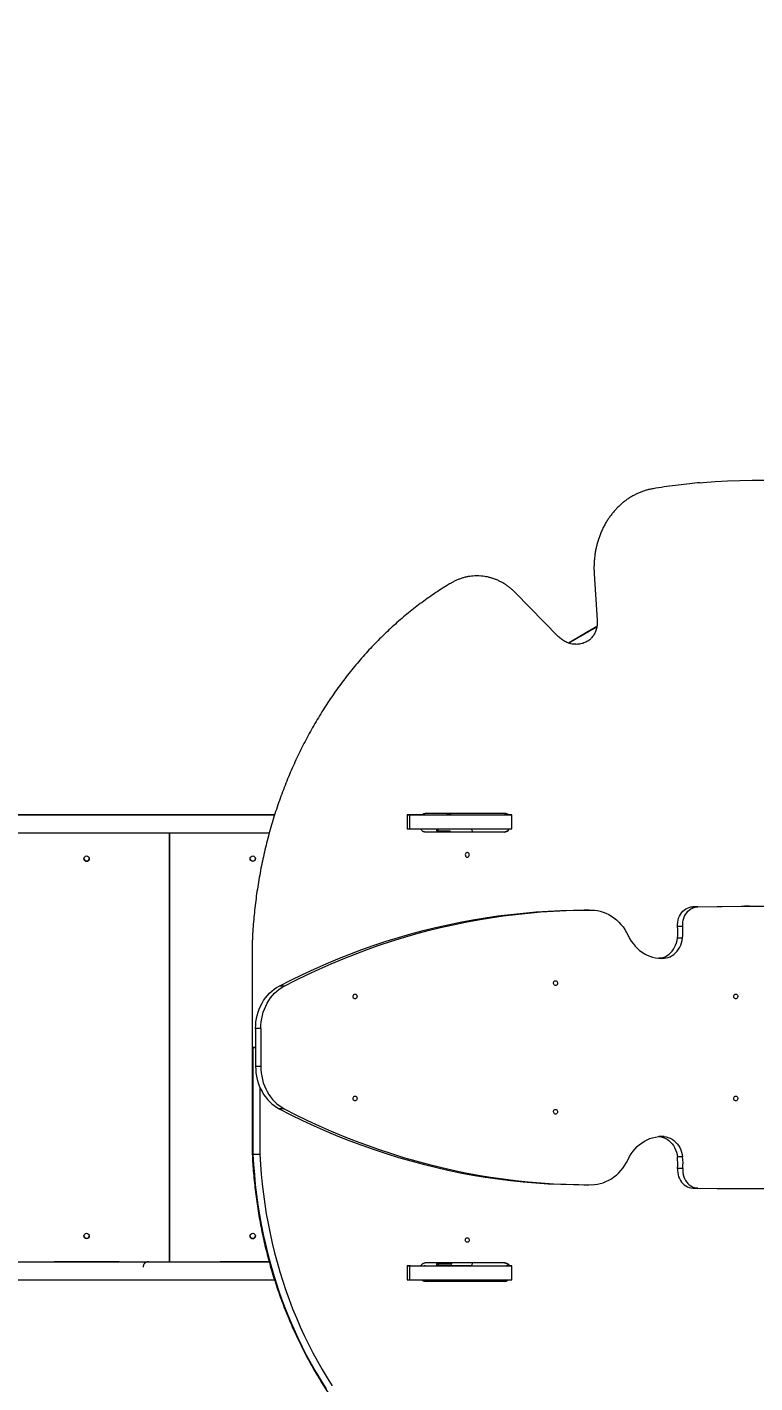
# Model space of a CAD drawing. Header units: millimetres. Extents: x 10665 to 29906, y -6125 to 7364.
# Drawn here: x 17911 to 19006, y 928 to 2969 of the extents above; entities that cross this region are included whole.
import ezdxf

# ---------------------------------------------------------------- set-up
doc = ezdxf.new("R2010")
doc.units = ezdxf.units.MM
for name, color, linetype in [('DIKOM_ОБЪЕКТ', 7, 'Continuous'), ('DIKOM_РАЗМЕР_ЗОНА', 7, 'Continuous'), ('DIKOM_РАЗМЕР_ОБЪЕКТА', 7, 'Continuous')]:
    doc.layers.add(name, color=color, linetype=linetype)
doc.styles.add('style1', font='arial.ttf', dxfattribs={"width": 0.8})
doc.dimstyles.new('1-50', dxfattribs={"dimtxt": 300, "dimasz": 200, "dimexe": 100, "dimexo": 0, "dimgap": 100, "dimtad": 1, "dimdec": 0, "dimtxsty": 'style1', "dimcen": 0, "dimclrd": 7, "dimclre": 7, "dimadec": 1, "dimazin": 2, "dimtfac": 1, "dimtdec": 0, "dimtmove": 1, "dimatfit": 3, "dimfxl": 0, "dimlwd": 25, "dimlwe": 18, "dimarcsym": 0})

# ---------------------------------------------------------------- blocks, each defined once
blk = doc.blocks.new('*D16')
at = {"layer": 'Defpoints', "color": 0, "transparency": 16777216}
for p in [(12665, 4926.5), (12665, 1146.9), (26947.7, -1821.9)]:
    blk.add_point(p, dxfattribs=at)
at = {"layer": 'DIKOM_РАЗМЕР_ОБЪЕКТА', "color": 7, "lineweight": 18, "transparency": 16777216}
for p, q in [((12665, 1146.9), (12665, 5026.5)), ((26947.7, -1821.9), (26947.7, 5026.5))]:
    blk.add_line(p, q, dxfattribs=at)
at = {"layer": 'DIKOM_РАЗМЕР_ОБЪЕКТА', "color": 7, "lineweight": 25, "transparency": 16777216}
blk.add_line((26747.7, 4926.5), (12865, 4926.5), dxfattribs=at)
at = {"layer": 'DIKOM_РАЗМЕР_ОБЪЕКТА', "color": 7, "transparency": 16777216}
for points in [[(12865, 4959.9), (12865, 4893.2), (12665, 4926.5)], [(26747.7, 4959.9), (26747.7, 4893.2), (26947.7, 4926.5)]]:
    blk.add_solid(points, dxfattribs=at)
at = {"layer": 'DIKOM_РАЗМЕР_ОБЪЕКТА', "color": 0, "transparency": 16777216, "insert": (21497, 5179.8), "char_height": 300, "attachment_point": 5, "style": 'style1'}
blk.add_mtext('14300', dxfattribs=at)
blk = doc.blocks.new('*D14')
at = {"layer": 'Defpoints', "color": 0, "transparency": 16777216}
for p in [(28947.7, 6914), (10665, 1629.9), (28947.7, -1535.4)]:
    blk.add_point(p, dxfattribs=at)
at = {"layer": 'DIKOM_РАЗМЕР_ЗОНА', "color": 7, "lineweight": 18, "transparency": 16777216}
for p, q in [((10665, 1629.9), (10665, 7014)), ((28947.7, -1535.4), (28947.7, 7014))]:
    blk.add_line(p, q, dxfattribs=at)
at = {"layer": 'DIKOM_РАЗМЕР_ЗОНА', "color": 7, "lineweight": 25, "transparency": 16777216}
blk.add_line((10865, 6914), (28747.7, 6914), dxfattribs=at)
at = {"layer": 'DIKOM_РАЗМЕР_ЗОНА', "color": 7, "transparency": 16777216}
for points in [[(10865, 6947.4), (10865, 6880.7), (10665, 6914)], [(28747.7, 6947.4), (28747.7, 6880.7), (28947.7, 6914)]]:
    blk.add_solid(points, dxfattribs=at)
at = {"layer": 'DIKOM_РАЗМЕР_ЗОНА', "color": 0, "transparency": 16777216, "insert": (21431.5, 7167.3), "char_height": 300, "attachment_point": 5, "style": 'style1'}
blk.add_mtext('18300', dxfattribs=at)

msp = doc.modelspace()

# ---------------------------------------------------------------- linework, layer by layer
at = {"layer": 'DIKOM_ОБЪЕКТ', "color": 7, "linetype": 'Continuous', "lineweight": 15}
for p, q in [((18764.2, 2146.1), (18768.8, 2076.3)), ((18710.6, 2051.3), (18645.3, 2117.8)), ((18768.2, 2066.4), (18725.5, 2041.7)), ((18725.6, 2041.7), (18768.2, 2066.2)), ((18740.7, 2050.4), (18740.7, 2050.5)), ((18740.7, 2050.4), (18740.7, 2050.5)), ((17875.4, 1783.2), (18283.3, 1783.1)), ((17914.4, 1783.3), (17914.4, 1783.2)), ((18078.4, 1783.3), (17920.4, 1783.3)), ((18078.4, 1783.3), (17922.4, 1783.3)), ((17922.4, 1783.2), (18078.4, 1783.2)), ((17951.4, 1783.2), (17951.4, 1783.2)), ((17960.2, 1783.2), (18018.2, 1783.2)), ((18040.7, 1783.2), (17982.7, 1783.2)), ((17982.7, 1783.2), (17982.7, 1783.2)), ((18040.7, 1783.2), (18040.7, 1783.2)), ((18049.4, 1783.2), (18049.4, 1783.2)), ((18049.4, 1783.2), (18049.4, 1783.2)), ((18086.4, 1783.2), (18086.4, 1783.3)), ((18086.4, 1783.3), (18086.4, 1783.2)), ((18283.4, 1783.2), (18145, 1783.3)), ((18164.4, 1783.2), (18164.4, 1783.2)), ((18170.4, 1783.2), (18170.2, 1783.2)), ((18283.4, 1783.2), (18170.4, 1783.2)), ((18283.4, 1783.2), (18172.4, 1783.2)), ((18172.4, 1783.2), (18283.4, 1783.2)), ((18201.4, 1783.2), (18201.4, 1783.1)), ((18210.2, 1783.1), (18268.2, 1783.1)), ((18283.4, 1783.2), (18232.7, 1783.2)), ((18232.7, 1783.2), (18232.7, 1783.1)), ((18482.7, 1782.9), (18482.7, 1761.9)), ((18486.5, 1782.9), (18486.5, 1761.9)), ((18506, 1782.9), (18487.7, 1782.9)), ((18505.2, 1782.9), (18508.6, 1782.9)), ((18508.6, 1782.9), (18508.6, 1782.9)), ((18629.7, 1785.2), (18509.9, 1785.2)), ((18636.4, 1782.9), (18633.4, 1782.9)), ((18640.5, 1761.9), (18640.5, 1782.9)), ((17819.2, 1756.2), (18275.3, 1756.1)), ((18125.4, 1756.1), (18125.4, 1110.2)), ((18125.4, 1110.2), (18125.4, 1756.1)), ((18509.9, 1757.2), (18509.9, 1757.2)), ((18629.2, 1757.2), (18509.9, 1757.2)), ((18526.8, 1761.9), (18526.8, 1758.9)), ((18529.4, 1758.9), (18529.4, 1761.9)), ((18529.4, 1758.9), (18547, 1758.9)), ((18756.7, 1639.6), (18749, 1639.6)), ((18920.2, 1644.7), (18912.5, 1644.7)), ((18998.1, 1645.5), (18990.4, 1645.5)), ((18897.6, 1615), (18889.8, 1615)), ((18249.8, 1594.1), (18249.8, 1433.1)), ((18897.3, 1597.6), (18889.5, 1597.6)), ((18869.4, 1567.1), (18861.7, 1567.1)), ((18297.9, 1525.2), (18290.2, 1525.2)), ((18262.5, 1461.3), (18254.7, 1461.3)), ((18254.7, 1461.3), (18254.7, 1404.5)), ((18262.5, 1461.3), (18262.5, 1404.5)), ((18249.8, 1432.7), (18249.8, 1271.8)), ((18250.8, 1432.7), (18250.8, 1271.8)), ((18254.7, 1432.7), (18253.4, 1432.7)), ((18262.5, 1404.5), (18254.7, 1404.5)), ((18261.1, 1373), (18261.1, 1272)), ((18297.9, 1340.6), (18290.2, 1340.6)), ((18869.4, 1298.8), (18861.7, 1298.8)), ((18897.3, 1268.3), (18889.5, 1268.3)), ((18897.6, 1250.9), (18889.8, 1250.9)), ((18748.7, 1226.3), (18756.4, 1226.3)), ((18920.2, 1221.3), (18912.5, 1221.3)), ((18989.1, 1220.4), (18996.9, 1220.4)), ((17819.2, 1110.2), (18275.2, 1110.1)), ((17951.4, 1110.2), (17951.4, 1110.2)), ((17960.2, 1110.2), (18018.2, 1110.2)), ((18040.7, 1110.2), (17982.7, 1110.2)), ((17982.7, 1110.2), (17982.7, 1110.2)), ((18040.7, 1110.2), (18040.7, 1110.2)), ((18049.4, 1110.2), (18049.4, 1110.2)), ((18049.4, 1110.2), (18049.4, 1110.2)), ((18093.4, 1110.2), (18125.4, 1110.2)), ((18172.4, 1110.2), (18275.2, 1110.2)), ((18201.4, 1110.2), (18201.4, 1110.1)), ((18210.2, 1110.1), (18268.2, 1110.1)), ((18275.2, 1110.2), (18232.7, 1110.2)), ((18232.7, 1110.2), (18232.7, 1110.1)), ((18482.7, 1104), (18482.7, 1083)), ((18486.5, 1104), (18486.5, 1083)), ((18503.5, 1104), (18508.6, 1104)), ((18508.6, 1104), (18508.6, 1104)), ((18629.7, 1108.8), (18509.9, 1108.7)), ((18526.8, 1107), (18526.8, 1104)), ((18529.4, 1107), (18529.4, 1104)), ((18547, 1107), (18529.4, 1107)), ((18547, 1104), (18529.4, 1104)), ((18577.8, 1104), (18547, 1104)), ((18636.4, 1104), (18633.4, 1104)), ((18640.5, 1083), (18640.5, 1104)), ((17819.2, 1083.2), (18283.2, 1083.1)), ((18629.2, 1080.8), (18509.9, 1080.7))]:
    msp.add_line(p, q, dxfattribs=at)
at = {"layer": 'DIKOM_ОБЪЕКТ', "color": 7, "linetype": 'Continuous', "lineweight": 15, "flags": 128}
for points in [[(18923.6, 2283.1), (18927.5, 2283.4), (18946.2, 2284.9), (18964.8, 2285.9), (18983.5, 2286.6), (19002.1, 2286.9), (19020.8, 2286.9), (19039.5, 2286.5), (19058.1, 2285.7), (19076.8, 2284.5), (19089.3, 2283.6)], [(18740.7, 2050.5), (18740.9, 2050.5), (18741.3, 2050.8), (18742.1, 2051.3), (18743.2, 2051.9), (18744.6, 2052.7), (18746.2, 2053.6), (18748.2, 2054.8), (18750.3, 2056), (18752.8, 2057.4), (18755.4, 2058.9), (18758.3, 2060.6), (18761.3, 2062.4), (18764.5, 2064.2), (18767.9, 2066.1), (18768.2, 2066.3)], [(18768.1, 2066.2), (18767.9, 2066.1), (18764.5, 2064.1), (18761.3, 2062.3), (18758.3, 2060.5), (18755.4, 2058.9), (18752.8, 2057.4), (18750.3, 2056), (18748.2, 2054.7), (18746.2, 2053.6), (18744.6, 2052.6), (18743.2, 2051.8), (18742.1, 2051.2), (18741.3, 2050.8), (18740.9, 2050.5), (18740.7, 2050.4)], [(18145, 1783.3), (18133.6, 1783.3), (18122.1, 1783.3), (18110.4, 1783.3), (18098.5, 1783.3), (18086.4, 1783.3), (18074.2, 1783.3), (18061.8, 1783.3), (18049.3, 1783.3), (18036.6, 1783.3), (18023.8, 1783.3), (18010.9, 1783.3), (17997.9, 1783.3), (17984.7, 1783.3), (17971.5, 1783.3), (17958.2, 1783.3), (17944.9, 1783.3), (17931.4, 1783.3), (17918, 1783.3), (17904.5, 1783.3), (17890.9, 1783.3), (17877.4, 1783.3), (17875.4, 1783.3)], [(17922.4, 1783.3), (17920.9, 1783.3), (17919.4, 1783.3), (17918, 1783.3), (17916.8, 1783.3), (17915.8, 1783.3), (17915, 1783.3), (17914.6, 1783.3), (17914.4, 1783.3)], [(17914.4, 1783.2), (17914.6, 1783.2), (17915, 1783.2), (17915.8, 1783.2), (17916.8, 1783.2), (17918, 1783.2), (17919.4, 1783.2), (17920.9, 1783.2), (17922.4, 1783.2)], [(17982.7, 1783.2), (17980.3, 1783.2), (17977.8, 1783.2), (17975.2, 1783.2), (17972.5, 1783.2), (17969.8, 1783.2), (17967.1, 1783.2), (17964.5, 1783.2), (17962.1, 1783.2), (17959.8, 1783.2), (17957.7, 1783.2), (17955.8, 1783.2), (17954.3, 1783.2), (17953.1, 1783.2), (17952.2, 1783.2), (17951.6, 1783.2), (17951.4, 1783.2)], [(17951.4, 1783.2), (17951.6, 1783.2), (17952, 1783.2), (17952.7, 1783.2), (17953.8, 1783.2), (17955, 1783.2), (17956.5, 1783.2), (17958.3, 1783.2), (17960.2, 1783.2)], [(17996.4, 1783.3), (17996.6, 1783.3), (17997.1, 1783.3), (17997.9, 1783.3), (17999, 1783.3), (18000.1, 1783.3), (18001.3, 1783.3), (18002.4, 1783.3), (18003.4, 1783.3), (18004, 1783.3), (18004.4, 1783.3), (18004.4, 1783.3), (18004, 1783.3), (18003.4, 1783.3), (18002.4, 1783.3), (18001.3, 1783.3), (18000.1, 1783.3), (17999, 1783.3), (17997.9, 1783.3), (17997.1, 1783.3), (17996.6, 1783.3), (17996.4, 1783.3)], [(18018.2, 1783.2), (18020.5, 1783.2), (18023, 1783.2), (18025.6, 1783.2), (18028.3, 1783.2), (18031, 1783.2), (18033.7, 1783.2), (18036.3, 1783.2), (18038.8, 1783.2), (18041.1, 1783.2), (18043.2, 1783.2), (18045, 1783.2), (18046.6, 1783.2), (18047.8, 1783.2), (18048.7, 1783.2), (18049.2, 1783.2), (18049.4, 1783.2)], [(18049.4, 1783.2), (18049.3, 1783.2), (18048.8, 1783.2), (18048.1, 1783.2), (18047.1, 1783.2), (18045.8, 1783.2), (18044.3, 1783.2), (18042.6, 1783.2), (18040.7, 1783.2)], [(18086.4, 1783.3), (18086.3, 1783.3), (18085.8, 1783.3), (18085.1, 1783.3), (18084.1, 1783.3), (18082.9, 1783.3), (18081.5, 1783.3), (18080, 1783.3), (18078.4, 1783.3)], [(18078.4, 1783.2), (18080, 1783.2), (18081.5, 1783.2), (18082.9, 1783.2), (18084.1, 1783.2), (18085.1, 1783.2), (18085.8, 1783.2), (18086.3, 1783.2), (18086.4, 1783.2)], [(18172.4, 1783.2), (18170.9, 1783.2), (18169.4, 1783.2), (18168, 1783.2), (18166.8, 1783.2), (18165.8, 1783.2), (18165, 1783.2), (18164.6, 1783.2), (18164.4, 1783.2)], [(18164.4, 1783.2), (18164.6, 1783.2), (18165, 1783.2), (18165.8, 1783.2), (18166.8, 1783.2), (18168, 1783.2), (18169.4, 1783.2), (18170.9, 1783.2), (18172.4, 1783.2)], [(18232.7, 1783.2), (18230.3, 1783.2), (18227.8, 1783.2), (18225.2, 1783.2), (18222.5, 1783.2), (18219.8, 1783.2), (18217.1, 1783.2), (18214.5, 1783.2), (18212.1, 1783.2), (18209.8, 1783.2), (18207.7, 1783.2), (18205.8, 1783.2), (18204.3, 1783.2), (18203.1, 1783.2), (18202.2, 1783.2), (18201.6, 1783.2), (18201.4, 1783.2)], [(18201.4, 1783.1), (18201.6, 1783.1), (18202, 1783.1), (18202.7, 1783.1), (18203.8, 1783.1), (18205, 1783.1), (18206.5, 1783.1), (18208.3, 1783.1), (18210.2, 1783.1)], [(18246.4, 1783.2), (18246.6, 1783.2), (18247.1, 1783.2), (18247.9, 1783.2), (18249, 1783.2), (18250.1, 1783.2), (18251.3, 1783.2), (18252.4, 1783.2), (18253.4, 1783.2), (18254, 1783.2), (18254.4, 1783.2), (18254.4, 1783.2), (18254, 1783.2), (18253.4, 1783.2), (18252.4, 1783.2), (18251.3, 1783.2), (18250.1, 1783.2), (18249, 1783.2), (18247.9, 1783.2), (18247.1, 1783.2), (18246.6, 1783.2), (18246.4, 1783.2)], [(18268.2, 1783.1), (18270.5, 1783.1), (18273, 1783.1), (18275.6, 1783.1), (18278.3, 1783.1), (18281, 1783.1), (18283.3, 1783.1)], [(18487.7, 1782.9), (18486.1, 1782.9), (18484.8, 1782.9), (18483.8, 1782.9), (18483.1, 1782.9), (18482.7, 1782.9), (18482.8, 1782.9), (18483.2, 1782.9), (18484, 1782.9), (18485.1, 1782.9), (18486.5, 1782.9)], [(18486.5, 1782.9), (18491.2, 1782.9), (18496.1, 1782.9), (18501.3, 1782.9), (18506.5, 1782.9), (18512, 1782.9), (18517.5, 1782.9), (18523.2, 1782.9), (18528.9, 1782.9), (18534.8, 1782.9), (18540.6, 1782.9), (18546.5, 1782.9), (18552.4, 1782.9), (18558.2, 1782.9), (18564, 1782.9), (18569.7, 1782.9), (18575.4, 1782.9), (18580.9, 1782.9), (18586.3, 1782.9), (18591.5, 1782.9), (18596.5, 1782.9), (18601.4, 1782.9), (18606, 1782.9), (18610.4, 1782.9), (18614.6, 1782.9), (18618.5, 1782.9), (18622.1, 1782.9), (18625.4, 1782.9), (18628.4, 1782.9), (18631.1, 1782.9), (18633.5, 1782.9), (18635.6, 1782.9), (18637.2, 1782.9), (18638.6, 1782.9), (18639.6, 1782.9), (18640.2, 1782.9), (18640.5, 1782.9), (18640.4, 1782.9), (18639.9, 1782.9), (18639.1, 1782.9), (18637.9, 1782.9), (18636.4, 1782.9)], [(18505.1, 1783), (18506.1, 1783), (18509, 1782.9), (18512.3, 1782.9), (18515.9, 1782.9), (18519.8, 1782.9), (18524.2, 1782.9), (18528.8, 1782.9), (18533.8, 1782.9), (18539.1, 1782.9), (18544.8, 1782.9), (18550.8, 1782.9), (18557.2, 1782.9), (18563.9, 1782.9), (18570.9, 1782.9), (18578.2, 1782.9), (18585.9, 1782.9), (18593.9, 1782.9), (18602.2, 1782.9), (18610.8, 1782.9), (18619.7, 1782.9), (18629, 1782.9), (18633.8, 1782.9)], [(18506, 1782.9), (18507.4, 1782.9), (18508.5, 1782.9), (18509.3, 1782.9), (18509.8, 1782.9), (18510, 1782.9), (18509.9, 1782.9), (18509.4, 1782.9), (18508.6, 1782.9)], [(18541.8, 1782.9), (18542, 1782.9), (18542.6, 1782.9), (18543.4, 1782.9), (18544.5, 1782.9), (18545.6, 1782.9), (18546.7, 1782.9), (18547.7, 1782.9), (18548.4, 1782.9), (18548.8, 1782.9), (18548.8, 1782.9), (18548.4, 1782.9), (18547.7, 1782.9), (18546.7, 1782.9), (18545.6, 1782.9), (18544.5, 1782.9), (18543.4, 1782.9), (18542.6, 1782.9), (18542, 1782.9), (18541.8, 1782.9)], [(18633.8, 1782.9), (18633.1, 1782.9), (18632.4, 1782.9), (18632, 1782.9), (18632.1, 1782.9), (18632.5, 1782.9), (18633.4, 1782.9)], [(18482.7, 1761.9), (18482.8, 1761.9), (18483.2, 1761.9), (18484, 1761.9), (18485.1, 1761.9), (18486.5, 1761.9)], [(18486.5, 1761.9), (18491.2, 1761.9), (18496.1, 1761.9), (18501.3, 1761.9), (18506.5, 1761.9), (18512, 1761.9), (18517.5, 1761.9), (18523.2, 1761.9), (18528.9, 1761.9), (18534.8, 1761.9), (18540.6, 1761.9), (18546.5, 1761.9), (18552.4, 1761.9), (18558.2, 1761.9), (18564, 1761.9), (18569.7, 1761.9), (18575.4, 1761.9), (18580.9, 1761.9), (18586.3, 1761.9), (18591.5, 1761.9), (18596.5, 1761.9), (18601.4, 1761.9), (18606, 1761.9), (18610.4, 1761.9), (18614.6, 1761.9), (18618.5, 1761.9), (18622.1, 1761.9), (18625.4, 1761.9), (18628.4, 1761.9), (18631.1, 1761.9), (18633.5, 1761.9), (18635.6, 1761.9), (18637.2, 1761.9), (18638.6, 1761.9), (18639.6, 1761.9), (18640.2, 1761.9), (18640.5, 1761.9), (18640.5, 1761.9)], [(18526.8, 1758.9), (18526.9, 1758.9), (18527.4, 1758.9), (18528.2, 1758.9), (18529.4, 1758.9)], [(18578, 1761.9), (18578.4, 1761.8), (18579, 1761.4), (18579.5, 1760.9), (18580, 1760.1), (18580.4, 1759.2), (18580.7, 1758.2), (18580.8, 1757.2)], [(18573.3, 1719.4), (18574.3, 1719.6), (18575.1, 1720.1), (18575.8, 1721), (18576.2, 1722), (18576.3, 1723.2), (18576, 1724.3), (18575.5, 1725.3), (18574.7, 1726), (18573.8, 1726.3), (18572.8, 1726.3), (18571.9, 1726), (18571.1, 1725.3), (18570.5, 1724.3), (18570.3, 1723.2), (18570.4, 1722), (18570.8, 1721), (18571.4, 1720.1), (18572.3, 1719.6), (18573.3, 1719.4)], [(18290.2, 1525.2), (18307.6, 1534.2), (18325.2, 1542.7), (18342.9, 1550.9), (18360.7, 1558.8), (18378.6, 1566.3), (18396.6, 1573.5), (18414.8, 1580.2), (18433, 1586.7), (18451.3, 1592.8), (18469.7, 1598.5), (18488.2, 1603.8), (18506.7, 1608.8), (18525.4, 1613.4), (18544.1, 1617.6), (18562.8, 1621.5), (18581.6, 1625), (18600.4, 1628.1), (18619.3, 1630.9), (18638.3, 1633.3), (18657.2, 1635.3), (18676.2, 1636.9), (18695.2, 1638.1), (18714.2, 1639), (18733.3, 1639.5), (18749, 1639.6)], [(18297.9, 1525.2), (18315.4, 1534.2), (18333, 1542.7), (18350.6, 1550.9), (18368.5, 1558.8), (18386.4, 1566.3), (18404.4, 1573.5), (18422.5, 1580.2), (18440.8, 1586.7), (18459.1, 1592.8), (18477.5, 1598.5), (18495.9, 1603.8), (18514.5, 1608.8), (18533.1, 1613.4), (18551.8, 1617.6), (18570.6, 1621.5), (18589.4, 1625), (18608.2, 1628.1), (18627.1, 1630.9), (18646, 1633.3), (18665, 1635.3), (18684, 1636.9), (18703, 1638.1), (18722, 1639), (18741, 1639.5), (18760.1, 1639.6)], [(18760.1, 1639.6), (18764.6, 1639.4), (18769, 1638.9), (18773.4, 1637.9), (18777.8, 1636.6), (18782, 1635), (18786.1, 1633), (18790.2, 1630.6), (18794, 1628), (18797.7, 1625), (18801.2, 1621.7), (18804.5, 1618.2), (18807.6, 1614.3), (18810.4, 1610.3), (18813, 1606), (18815.3, 1601.5)], [(18889.8, 1615), (18889.7, 1618.2), (18889.9, 1621.4), (18890.5, 1624.5), (18891.3, 1627.5), (18892.5, 1630.4), (18893.9, 1633.1), (18895.6, 1635.6), (18897.5, 1637.9), (18899.7, 1639.8), (18902, 1641.5), (18904.5, 1642.8), (18907.1, 1643.8), (18909.7, 1644.4), (18912.5, 1644.7)], [(18897.6, 1615), (18897.5, 1618.2), (18897.7, 1621.4), (18898.2, 1624.5), (18899.1, 1627.5), (18900.2, 1630.4), (18901.7, 1633.1), (18903.4, 1635.6), (18905.3, 1637.9), (18907.4, 1639.8), (18909.8, 1641.5), (18912.2, 1642.8), (18914.8, 1643.8), (18917.5, 1644.4), (18920.2, 1644.7)], [(18912.5, 1644.7), (18949.3, 1645.3), (18986.1, 1645.5), (18990.4, 1645.5)], [(18920.2, 1644.7), (18957, 1645.3), (18993.9, 1645.5), (19030.7, 1645.4), (19067.5, 1644.8), (19104.3, 1643.9), (19141.1, 1642.7), (19177.9, 1641), (19214.7, 1639), (19251.5, 1636.6), (19288.2, 1633.8)], [(18815.3, 1601.5), (18817.5, 1597.2), (18820.1, 1593.1), (18822.8, 1589.2), (18825.8, 1585.5), (18829.1, 1582.2), (18832.6, 1579.1), (18836.2, 1576.4), (18840, 1574), (18844, 1571.9), (18848, 1570.2), (18852.2, 1568.8), (18856.5, 1567.8), (18860.8, 1567.2), (18865.1, 1567), (18869.4, 1567.1)], [(18861.7, 1567.1), (18864.8, 1567.6), (18867.9, 1568.4), (18870.9, 1569.6), (18873.8, 1571.2), (18876.5, 1573.1), (18879, 1575.3), (18881.4, 1577.9), (18883.4, 1580.7), (18885.3, 1583.7), (18886.8, 1587), (18888, 1590.4), (18888.9, 1594), (18889.5, 1597.6)], [(18869.4, 1567.1), (18872.6, 1567.6), (18875.7, 1568.4), (18878.7, 1569.6), (18881.6, 1571.2), (18884.3, 1573.1), (18886.8, 1575.3), (18889.1, 1577.9), (18891.2, 1580.7), (18893, 1583.7), (18894.5, 1587), (18895.8, 1590.4), (18896.7, 1594), (18897.3, 1597.6)], [(18706.1, 1533.2), (18707, 1533), (18707.9, 1532.5), (18708.6, 1531.6), (18709, 1530.6), (18709, 1529.4), (18708.8, 1528.3), (18708.3, 1527.4), (18707.5, 1526.6), (18706.6, 1526.3), (18705.6, 1526.3), (18704.6, 1526.6), (18703.9, 1527.4), (18703.3, 1528.3), (18703.1, 1529.4), (18703.2, 1530.6), (18703.6, 1531.6), (18704.2, 1532.5), (18705.1, 1533), (18706.1, 1533.2)], [(18254.7, 1461.3), (18254.9, 1466.4), (18255.3, 1471.4), (18256.1, 1476.3), (18257.2, 1481.2), (18258.6, 1486), (18260.2, 1490.6), (18262.2, 1495.1), (18264.4, 1499.4), (18266.8, 1503.5), (18269.6, 1507.4), (18272.5, 1511.1), (18275.7, 1514.5), (18279, 1517.7), (18282.6, 1520.5), (18286.3, 1523), (18290.2, 1525.2)], [(18262.5, 1461.3), (18262.6, 1466.4), (18263.1, 1471.4), (18263.9, 1476.3), (18265, 1481.2), (18266.3, 1486), (18268, 1490.6), (18269.9, 1495.1), (18272.1, 1499.4), (18274.6, 1503.5), (18277.3, 1507.4), (18280.3, 1511.1), (18283.4, 1514.5), (18286.8, 1517.7), (18290.4, 1520.5), (18294.1, 1523), (18297.9, 1525.2)], [(18404.4, 1513.2), (18405.4, 1513), (18406.3, 1512.5), (18406.9, 1511.6), (18407.3, 1510.6), (18407.4, 1509.4), (18407.2, 1508.3), (18406.6, 1507.3), (18405.8, 1506.6), (18404.9, 1506.3), (18403.9, 1506.3), (18403, 1506.6), (18402.2, 1507.3), (18401.7, 1508.3), (18401.4, 1509.4), (18401.5, 1510.6), (18401.9, 1511.6), (18402.6, 1512.5), (18403.4, 1513), (18404.4, 1513.2)], [(18977.3, 1513.2), (18978.3, 1513), (18979.1, 1512.5), (18979.8, 1511.6), (18980.2, 1510.6), (18980.3, 1509.4), (18980, 1508.3), (18979.5, 1507.4), (18978.7, 1506.7), (18977.8, 1506.3), (18976.8, 1506.3), (18975.9, 1506.7), (18975.1, 1507.4), (18974.6, 1508.3), (18974.3, 1509.4), (18974.4, 1510.6), (18974.8, 1511.6), (18975.5, 1512.5), (18976.3, 1513), (18977.3, 1513.2)], [(18253.4, 1432.7), (18252.2, 1432.7), (18251.2, 1432.7), (18250.5, 1432.7), (18250, 1432.7), (18249.8, 1432.7), (18249.8, 1432.7), (18250.2, 1432.7), (18250.8, 1432.7)], [(18250.8, 1432.7), (18251.7, 1432.7), (18252.8, 1432.7), (18254.1, 1432.7), (18254.7, 1432.7)], [(18254.7, 1404.5), (18254.9, 1399.5), (18255.3, 1394.5), (18256.1, 1389.6), (18257.2, 1384.7), (18258.6, 1379.9), (18260.2, 1375.3), (18262.2, 1370.8), (18264.4, 1366.5), (18266.8, 1362.3), (18269.6, 1358.4), (18272.5, 1354.8), (18275.7, 1351.4), (18279, 1348.2), (18282.6, 1345.4), (18286.3, 1342.9), (18290.2, 1340.6)], [(18262.5, 1404.5), (18262.6, 1399.5), (18263.1, 1394.5), (18263.9, 1389.6), (18265, 1384.7), (18266.3, 1379.9), (18268, 1375.3), (18269.9, 1370.8), (18272.1, 1366.5), (18274.6, 1362.3), (18277.3, 1358.4), (18280.3, 1354.8), (18283.4, 1351.4), (18286.8, 1348.2), (18290.4, 1345.4), (18294.1, 1342.9), (18297.9, 1340.6)], [(18404.4, 1359.7), (18405.4, 1359.5), (18406.3, 1358.9), (18406.9, 1358.1), (18407.3, 1357), (18407.4, 1355.9), (18407.2, 1354.8), (18406.6, 1353.8), (18405.8, 1353.1), (18404.9, 1352.7), (18403.9, 1352.7), (18403, 1353.1), (18402.2, 1353.8), (18401.7, 1354.8), (18401.4, 1355.9), (18401.5, 1357), (18401.9, 1358.1), (18402.6, 1358.9), (18403.4, 1359.5), (18404.4, 1359.7)], [(18977.3, 1359.7), (18978.3, 1359.5), (18979.1, 1359), (18979.8, 1358.1), (18980.2, 1357.1), (18980.3, 1355.9), (18980, 1354.8), (18979.5, 1353.8), (18978.7, 1353.1), (18977.8, 1352.8), (18976.8, 1352.8), (18975.9, 1353.1), (18975.1, 1353.8), (18974.6, 1354.8), (18974.3, 1355.9), (18974.4, 1357.1), (18974.8, 1358.1), (18975.5, 1359), (18976.3, 1359.5), (18977.3, 1359.7)], [(18290.2, 1340.6), (18307.6, 1331.7), (18325.2, 1323.2), (18342.9, 1315), (18360.7, 1307.1), (18378.6, 1299.6), (18396.6, 1292.4), (18414.8, 1285.6), (18433, 1279.2), (18451.3, 1273.1), (18469.7, 1267.4), (18488.2, 1262.1), (18506.7, 1257.1), (18525.4, 1252.5), (18544.1, 1248.3), (18562.8, 1244.4), (18581.6, 1240.9), (18600.4, 1237.8), (18619.3, 1235), (18638.3, 1232.7), (18657.2, 1230.7), (18676.2, 1229), (18695.2, 1227.8), (18714.2, 1226.9), (18733.3, 1226.4), (18748.7, 1226.3)], [(18297.9, 1340.6), (18315.4, 1331.7), (18333, 1323.2), (18350.6, 1315), (18368.5, 1307.1), (18386.4, 1299.6), (18404.4, 1292.4), (18422.5, 1285.6), (18440.8, 1279.2), (18459.1, 1273.1), (18477.5, 1267.4), (18495.9, 1262.1), (18514.5, 1257.1), (18533.1, 1252.5), (18551.8, 1248.3), (18570.6, 1244.4), (18589.4, 1240.9), (18608.2, 1237.8), (18627.1, 1235), (18646, 1232.7), (18665, 1230.7), (18684, 1229), (18703, 1227.8), (18722, 1226.9), (18741, 1226.4), (18760.1, 1226.3)], [(18706.1, 1339.7), (18707, 1339.5), (18707.9, 1339), (18708.6, 1338.1), (18709, 1337.1), (18709, 1335.9), (18708.8, 1334.8), (18708.3, 1333.8), (18707.5, 1333.1), (18706.6, 1332.7), (18705.6, 1332.7), (18704.6, 1333.1), (18703.9, 1333.8), (18703.3, 1334.8), (18703.1, 1335.9), (18703.2, 1337.1), (18703.6, 1338.1), (18704.2, 1339), (18705.1, 1339.5), (18706.1, 1339.7)], [(18815.3, 1264.4), (18817.5, 1268.7), (18820.1, 1272.9), (18822.8, 1276.8), (18825.8, 1280.4), (18829.1, 1283.7), (18832.6, 1286.8), (18836.2, 1289.6), (18840, 1292), (18844, 1294), (18848, 1295.8), (18852.2, 1297.1), (18856.5, 1298.1), (18860.8, 1298.7), (18865.1, 1299), (18869.4, 1298.8)], [(18861.7, 1298.8), (18864.8, 1298.4), (18867.9, 1297.5), (18870.9, 1296.3), (18873.8, 1294.7), (18876.5, 1292.8), (18879, 1290.6), (18881.4, 1288), (18883.4, 1285.2), (18885.3, 1282.2), (18886.8, 1278.9), (18888, 1275.5), (18888.9, 1272), (18889.5, 1268.3)], [(18869.4, 1298.8), (18872.6, 1298.4), (18875.7, 1297.5), (18878.7, 1296.3), (18881.6, 1294.7), (18884.3, 1292.8), (18886.8, 1290.6), (18889.1, 1288), (18891.2, 1285.2), (18893, 1282.2), (18894.5, 1278.9), (18895.8, 1275.5), (18896.7, 1272), (18897.3, 1268.3)], [(18250.8, 1271.8), (18251.7, 1256.6), (18252.9, 1241.4), (18254.3, 1226.2), (18256.1, 1211.1), (18258.2, 1196.1), (18260.6, 1181.1), (18263.3, 1166.2), (18266.2, 1151.4), (18269.5, 1136.6), (18273.1, 1122), (18277, 1107.4), (18281.2, 1093), (18285.6, 1078.7), (18290.4, 1064.5), (18295.4, 1050.4), (18300.8, 1036.5), (18306.4, 1022.8), (18312.3, 1009.2), (18318.4, 995.7), (18324.9, 982.5), (18331.5, 969.4), (18338.5, 956.5), (18345.7, 943.8), (18353.2, 931.3), (18360.9, 919.1)], [(18261.1, 1272), (18262, 1256.9), (18263.1, 1242), (18264.6, 1227), (18266.4, 1212.1), (18268.4, 1197.2), (18270.8, 1182.4), (18273.4, 1167.7), (18276.4, 1153), (18279.6, 1138.5), (18283.2, 1124), (18287, 1109.6), (18291.2, 1095.3), (18295.6, 1081.2), (18300.3, 1067.2), (18305.3, 1053.3), (18310.5, 1039.6), (18316.1, 1026), (18321.9, 1012.5), (18328, 999.3), (18334.3, 986.2), (18340.9, 973.2), (18347.8, 960.5), (18355, 948), (18362.3, 935.6), (18370, 923.5)], [(18760.1, 1226.3), (18764.6, 1226.5), (18769, 1227.1), (18773.4, 1228), (18777.8, 1229.3), (18782, 1231), (18786.1, 1233), (18790.2, 1235.3), (18794, 1238), (18797.7, 1240.9), (18801.2, 1244.2), (18804.5, 1247.8), (18807.6, 1251.6), (18810.4, 1255.6), (18813, 1259.9), (18815.3, 1264.4)], [(18889.8, 1250.9), (18889.7, 1247.7), (18889.9, 1244.6), (18890.5, 1241.4), (18891.3, 1238.4), (18892.5, 1235.5), (18893.9, 1232.8), (18895.6, 1230.3), (18897.5, 1228.1), (18899.7, 1226.1), (18902, 1224.4), (18904.5, 1223.1), (18907.1, 1222.1), (18909.7, 1221.5), (18912.5, 1221.3)], [(18897.6, 1250.9), (18897.5, 1247.7), (18897.7, 1244.6), (18898.2, 1241.4), (18899.1, 1238.4), (18900.2, 1235.5), (18901.7, 1232.8), (18903.4, 1230.3), (18905.3, 1228.1), (18907.4, 1226.1), (18909.8, 1224.4), (18912.2, 1223.1), (18914.8, 1222.1), (18917.5, 1221.5), (18920.2, 1221.3)], [(18920.2, 1221.3), (18957, 1220.7), (18993.9, 1220.4), (19030.7, 1220.6), (19067.5, 1221.1), (19104.3, 1222), (19141.1, 1223.3), (19177.9, 1225), (19214.7, 1227), (19251.5, 1229.4), (19288.2, 1232.2)], [(18912.5, 1221.3), (18949.3, 1220.7), (18986.1, 1220.4), (18989.1, 1220.4)], [(18573.3, 1146.5), (18574.3, 1146.3), (18575.1, 1145.8), (18575.8, 1144.9), (18576.2, 1143.9), (18576.3, 1142.7), (18576, 1141.6), (18575.5, 1140.7), (18574.7, 1140), (18573.8, 1139.6), (18572.8, 1139.6), (18571.9, 1140), (18571.1, 1140.7), (18570.5, 1141.6), (18570.3, 1142.7), (18570.4, 1143.9), (18570.8, 1144.9), (18571.4, 1145.8), (18572.3, 1146.3), (18573.3, 1146.5)], [(17982.7, 1110.2), (17980.3, 1110.2), (17977.8, 1110.2), (17975.2, 1110.2), (17972.5, 1110.2), (17969.8, 1110.2), (17967.1, 1110.2), (17964.5, 1110.2), (17962.1, 1110.2), (17959.8, 1110.2), (17957.7, 1110.2), (17955.8, 1110.2), (17954.3, 1110.2), (17953.1, 1110.2), (17952.2, 1110.2), (17951.6, 1110.2), (17951.4, 1110.2)], [(17951.4, 1110.2), (17951.6, 1110.2), (17952, 1110.2), (17952.7, 1110.2), (17953.8, 1110.2), (17955, 1110.2), (17956.5, 1110.2), (17958.3, 1110.2), (17960.2, 1110.2)], [(18018.2, 1110.2), (18020.5, 1110.2), (18023, 1110.2), (18025.6, 1110.2), (18028.3, 1110.2), (18031, 1110.2), (18033.7, 1110.2), (18036.3, 1110.2), (18038.8, 1110.2), (18041.1, 1110.2), (18043.2, 1110.2), (18045, 1110.2), (18046.6, 1110.2), (18047.8, 1110.2), (18048.7, 1110.2), (18049.2, 1110.2), (18049.4, 1110.2)], [(18049.4, 1110.2), (18049.3, 1110.2), (18048.8, 1110.2), (18048.1, 1110.2), (18047.1, 1110.2), (18045.8, 1110.2), (18044.3, 1110.2), (18042.6, 1110.2), (18040.7, 1110.2)], [(18232.7, 1110.2), (18230.3, 1110.2), (18227.8, 1110.2), (18225.2, 1110.2), (18222.5, 1110.2), (18219.8, 1110.2), (18217.1, 1110.2), (18214.5, 1110.2), (18212.1, 1110.2), (18209.8, 1110.2), (18207.7, 1110.2), (18205.8, 1110.2), (18204.3, 1110.2), (18203.1, 1110.2), (18202.2, 1110.2), (18201.6, 1110.2), (18201.4, 1110.2)], [(18201.4, 1110.1), (18201.6, 1110.1), (18202, 1110.1), (18202.7, 1110.1), (18203.8, 1110.1), (18205, 1110.1), (18206.5, 1110.1), (18208.3, 1110.1), (18210.2, 1110.1)], [(18268.2, 1110.1), (18270.5, 1110.1), (18273, 1110.1), (18275.2, 1110.1)], [(18487.7, 1104), (18486.1, 1104), (18484.8, 1104), (18483.8, 1104), (18483.1, 1104), (18482.7, 1104), (18482.8, 1104), (18483.2, 1104), (18484, 1104), (18485.1, 1104), (18486.5, 1104)], [(18486.5, 1104), (18491.2, 1104), (18496.1, 1104), (18501.3, 1104), (18506.5, 1104), (18512, 1104), (18517.5, 1104), (18523.2, 1104), (18528.9, 1104), (18534.8, 1104), (18540.6, 1104), (18546.5, 1104), (18552.4, 1104), (18558.2, 1104), (18564, 1104), (18569.7, 1104), (18575.4, 1104), (18580.9, 1104), (18586.3, 1104), (18591.5, 1104), (18596.5, 1104), (18601.4, 1104), (18606, 1104), (18610.4, 1104), (18614.6, 1104), (18618.5, 1104), (18622.1, 1104), (18625.4, 1104), (18628.4, 1104), (18631.1, 1104), (18633.5, 1104), (18635.6, 1104), (18637.2, 1104), (18638.6, 1104), (18639.6, 1104), (18640.2, 1104), (18640.5, 1104), (18640.4, 1104), (18639.9, 1104), (18639.1, 1104), (18637.9, 1104), (18636.4, 1104)], [(18503.5, 1104.1), (18506.1, 1104.1), (18509, 1104.1), (18512.3, 1104.1), (18515.9, 1104.1), (18519.8, 1104.1), (18524.2, 1104.1), (18526.8, 1104.1)], [(18506, 1104), (18507.4, 1104), (18508.5, 1104), (18509.3, 1104), (18509.8, 1104), (18510, 1104), (18509.9, 1104), (18509.4, 1104), (18508.6, 1104)], [(18529.4, 1107), (18528.2, 1107), (18527.4, 1107), (18526.9, 1107), (18526.8, 1107), (18527.1, 1107), (18527.7, 1107), (18528.6, 1107), (18529.9, 1107), (18531.5, 1107), (18533.4, 1107), (18535.5, 1107), (18537.8, 1107), (18540.2, 1107), (18542.7, 1107), (18545.3, 1107), (18547.1, 1107)], [(18529.4, 1104), (18528.2, 1104), (18527.4, 1104), (18526.9, 1104), (18526.8, 1104)], [(18547.1, 1107), (18546.7, 1107), (18545.4, 1107), (18544.2, 1107), (18543.1, 1107), (18542.1, 1107), (18541.4, 1107), (18541, 1107), (18541, 1107), (18541.3, 1107), (18541.9, 1107), (18542.8, 1107), (18544, 1107), (18545.2, 1107), (18546.5, 1107), (18547.1, 1107)], [(18547, 1104), (18547.6, 1104.2), (18548.2, 1104.5), (18548.7, 1105), (18549.2, 1105.8), (18549.6, 1106.7), (18549.9, 1107.7), (18550, 1108.7)], [(18577.7, 1104.1), (18578.2, 1104.1), (18585.9, 1104.1), (18593.9, 1104), (18602.2, 1104), (18610.8, 1104), (18619.7, 1104), (18629, 1104), (18635.5, 1104)], [(18580.8, 1108.7), (18580.7, 1107.7), (18580.4, 1106.7), (18580, 1105.8), (18579.5, 1105), (18579, 1104.5), (18578.4, 1104.2), (18577.8, 1104)], [(18635.4, 1104), (18634.1, 1104), (18633.1, 1104), (18632.4, 1104), (18632, 1104), (18632.1, 1104), (18632.5, 1104), (18633.4, 1104)], [(18482.7, 1083), (18482.8, 1083), (18483.2, 1083), (18484, 1083), (18485.1, 1083), (18486.5, 1083)], [(18486.5, 1083), (18491.2, 1083), (18496.1, 1083), (18501.3, 1083), (18506.5, 1083), (18512, 1083), (18517.5, 1083), (18523.2, 1083), (18528.9, 1083), (18534.8, 1083), (18540.6, 1083), (18546.5, 1083), (18552.4, 1083), (18558.2, 1083), (18564, 1083), (18569.7, 1083), (18575.4, 1083), (18580.9, 1083), (18586.3, 1083), (18591.5, 1083), (18596.5, 1083), (18601.4, 1083), (18606, 1083), (18610.4, 1083), (18614.6, 1083), (18618.5, 1083), (18622.1, 1083), (18625.4, 1083), (18628.4, 1083), (18631.1, 1083), (18633.5, 1083), (18635.6, 1083), (18637.2, 1083), (18638.6, 1083), (18639.6, 1083), (18640.2, 1083), (18640.5, 1083), (18640.5, 1083)]]:
    msp.add_lwpolyline(points, dxfattribs=at)
at = {"layer": 'DIKOM_ОБЪЕКТ', "color": 7, "linetype": 'Continuous', "lineweight": 15}
for centre in [(18000.4, 1717.2), (18250.4, 1717.2), (18000.4, 1149.2), (18250.4, 1149.2)]:
    msp.add_circle(centre, 4, dxfattribs=at)
for centre, radius, start, end in [((18588, 2069.6), 73.2, 85.3666, 94.8367), ((18629.1, 1777.3), 7.89, 45.221, 89.2007), ((18629.6, 1777.3), 7.9, 45.2304, 89.187), ((18546.5, 1757), 1.93, 4.3113, 74.3031), ((18628.9, 1765.6), 8.48, 272.2766, 333.6112), ((18000.4, 1717.3), 4, 181.1946, 269.9856), ((18000.4, 1717.3), 4, 270.013, 1.1701), ((18250.4, 1717.2), 4, 181.1808, 1.1826), ((18800.6, 1607.8), 89.5, 353.4762, 4.6249), ((18808.3, 1607.8), 89.5, 353.4816, 4.6226), ((18800.5, 1258.1), 89.5, 355.38, 6.5189), ((18808.4, 1258.1), 89.5, 355.3751, 6.5237), ((18000.4, 1149.3), 4, 181.1926, 269.9911), ((18000.4, 1149.3), 4, 270.0075, 1.1723), ((18250.4, 1149.2), 4, 181.183, 1.1803), ((18093.4, 1102.2), 8, 90.0008, 180.0009), ((18546.5, 1108.9), 1.93, 285.6892, 355.606), ((18628.9, 1100.3), 8.48, 26.3267, 87.7182), ((18629.4, 1100.3), 8.47, 26.2856, 87.7566), ((18629.1, 1088.6), 7.89, 270.8108, 314.7195)]:
    msp.add_arc(centre, radius, start, end, dxfattribs=at)
for points, knots in [([(18853, 2274.1), (18852, 2273.9), (18849.3, 2273.5), (18844.8, 2272.4), (18839.7, 2270.9), (18834.6, 2269.1), (18829.6, 2267), (18824.7, 2264.6), (18819.9, 2261.9), (18815.2, 2258.9), (18810.7, 2255.7), (18806.3, 2252.2), (18802.1, 2248.4), (18798, 2244.4), (18794.2, 2240.1), (18790.5, 2235.6), (18787, 2230.9), (18783.8, 2226), (18780.7, 2221), (18777.9, 2215.7), (18775.4, 2210.3), (18773.1, 2204.7), (18771, 2199), (18769.2, 2193.2), (18767.6, 2187.3), (18766.3, 2181.3), (18765.3, 2175.3), (18764.6, 2169.2), (18764.1, 2163), (18763.9, 2156.9), (18763.9, 2151.2), (18764.1, 2147.7), (18764.2, 2146.1)], [0, 0, 0, 0, 0.018599, 0.05247, 0.086354, 0.120255, 0.15418, 0.188128, 0.222107, 0.256112, 0.290148, 0.324212, 0.358304, 0.392424, 0.426568, 0.460736, 0.494925, 0.529132, 0.563356, 0.597594, 0.631846, 0.666107, 0.700378, 0.734657, 0.76894, 0.80323, 0.837524, 0.871822, 0.906123, 0.940426, 0.974731, 1, 1, 1, 1]), ([(18923.4, 2283.1), (18918.3, 2282.6), (18907.3, 2281.6), (18890.7, 2279.6), (18873.8, 2277.4), (18861.2, 2275.5), (18854.4, 2274.3), (18853, 2274.1)], [0, 0, 0, 0, 0.218367, 0.463269, 0.708174, 0.940201, 1, 1, 1, 1]), ([(18547.9, 2131.5), (18546, 2130.3), (18540.5, 2127), (18531.4, 2121.2), (18520.8, 2114.2), (18510.3, 2106.8), (18500, 2099.2), (18489.8, 2091.3), (18479.8, 2083.1), (18469.9, 2074.7), (18460.2, 2066), (18450.7, 2057.1), (18441.3, 2047.9), (18432.1, 2038.5), (18423.1, 2028.9), (18414.3, 2019), (18405.7, 2008.9), (18397.2, 1998.6), (18389, 1988.1), (18380.9, 1977.3), (18373.1, 1966.4), (18365.5, 1955.2), (18358.1, 1943.9), (18350.9, 1932.3), (18343.9, 1920.6), (18337.2, 1908.7), (18330.6, 1896.7), (18324.4, 1884.4), (18318.3, 1872), (18312.5, 1859.5), (18306.9, 1846.8), (18301.6, 1834), (18296.5, 1821), (18291.6, 1807.9), (18287, 1794.7), (18282.7, 1781.4), (18278.6, 1767.9), (18274.8, 1754.4), (18271.2, 1740.7), (18267.9, 1727), (18264.9, 1713.2), (18262.1, 1699.3), (18259.6, 1685.4), (18257.3, 1671.3), (18255.3, 1657.3), (18253.6, 1643.1), (18252.1, 1629), (18251, 1614.8), (18250.2, 1603.2), (18249.9, 1596.2), (18249.8, 1594.1)], [0, 0, 0, 0, 0.011262, 0.032524, 0.053786, 0.07505, 0.096316, 0.117583, 0.138852, 0.160122, 0.181393, 0.202666, 0.223941, 0.245216, 0.266493, 0.28777, 0.30905, 0.33033, 0.351611, 0.372893, 0.394176, 0.41546, 0.436745, 0.45803, 0.479317, 0.500603, 0.521891, 0.543179, 0.564468, 0.585757, 0.607046, 0.628336, 0.649626, 0.670917, 0.692208, 0.713499, 0.73479, 0.756082, 0.777374, 0.798666, 0.819958, 0.841251, 0.862543, 0.883836, 0.905129, 0.926422, 0.947715, 0.969008, 0.990302, 1, 1, 1, 1]), ([(18581.6, 2142.5), (18580.9, 2142.5), (18578.6, 2142.3), (18574.7, 2141.7), (18569.9, 2140.7), (18565.2, 2139.4), (18560.5, 2137.7), (18556, 2135.8), (18551.7, 2133.7), (18549.1, 2132.2), (18547.9, 2131.5)], [0, 0, 0, 0, 0.058058, 0.196009, 0.334002, 0.472065, 0.610215, 0.748475, 0.886862, 1, 1, 1, 1]), ([(18645.3, 2117.8), (18644.6, 2118.5), (18642.7, 2120.4), (18639.4, 2123.3), (18635.4, 2126.6), (18631.3, 2129.5), (18627, 2132.2), (18622.5, 2134.6), (18618, 2136.7), (18613.3, 2138.5), (18608.6, 2140), (18603.9, 2141.2), (18599, 2142), (18595.8, 2142.5), (18594.1, 2142.6), (18594, 2142.6)], [0, 0, 0, 0, 0.047331, 0.134142, 0.220908, 0.307583, 0.39416, 0.480637, 0.567012, 0.653289, 0.739462, 0.825553, 0.911562, 0.99751, 1, 1, 1, 1]), ([(18768.8, 2076.3), (18768.9, 2075.8), (18768.9, 2074.2), (18768.9, 2071.5), (18768.6, 2068.3), (18768, 2065.2), (18767.2, 2062.1), (18766.2, 2059.2), (18765, 2056.4), (18763.5, 2053.7), (18761.8, 2051.3), (18759.9, 2049), (18758.3, 2047.3), (18757.2, 2046.4), (18756.8, 2046.1)], [0, 0, 0, 0, 0.044869, 0.13546, 0.226045, 0.316614, 0.407158, 0.497718, 0.588306, 0.678972, 0.769771, 0.860766, 0.952077, 1, 1, 1, 1]), ([(18736.4, 2039.8), (18735.6, 2039.8), (18733.8, 2039.8), (18730.9, 2040.2), (18727.7, 2040.9), (18724.5, 2042), (18721.5, 2043.3), (18718.5, 2044.9), (18715.7, 2046.9), (18713, 2049), (18711.4, 2050.5), (18710.6, 2051.3)], [0, 0, 0, 0, 0.081919, 0.199167, 0.316276, 0.433069, 0.54943, 0.665309, 0.780666, 0.895518, 1, 1, 1, 1]), ([(18756.9, 2046.2), (18756.6, 2046), (18755.3, 2045.1), (18753.1, 2043.8), (18750.1, 2042.4), (18747, 2041.2), (18743.8, 2040.4), (18740.6, 2039.9), (18738.1, 2039.7), (18736.7, 2039.7), (18736.4, 2039.8)], [0, 0, 0, 0, 0.050034, 0.199223, 0.348844, 0.49917, 0.650195, 0.801877, 0.954094, 1, 1, 1, 1]), ([(18505.3, 1783), (18505.3, 1783), (18505.7, 1783.4), (18506.4, 1784), (18507.5, 1784.7), (18508.7, 1785.1), (18509.5, 1785.1), (18509.9, 1785.2)], [0, 0, 0, 0, 0.03479, 0.257558, 0.487355, 0.728457, 1, 1, 1, 1]), ([(18629.2, 1785.2), (18629.3, 1785.2), (18629.9, 1785.2), (18630.9, 1785), (18632.1, 1784.4), (18633.1, 1783.8), (18633.6, 1783.2), (18633.9, 1782.9)], [0, 0, 0, 0, 0.096556, 0.373332, 0.605766, 0.825791, 1, 1, 1, 1]), ([(18509.9, 1757.2), (18509.8, 1757.2), (18509.2, 1757.2), (18508.2, 1757.4), (18507.1, 1757.9), (18506, 1758.6), (18504.9, 1759.7), (18504.1, 1760.7), (18503.7, 1761.6), (18503.6, 1761.9)], [0, 0, 0, 0, 0.06774, 0.262006, 0.425146, 0.579556, 0.743261, 0.900857, 1, 1, 1, 1]), ([(18635.5, 1761.9), (18635.5, 1761.8), (18635.3, 1761.2), (18634.6, 1760.3), (18633.7, 1759.2), (18632.7, 1758.3), (18631.6, 1757.7), (18630.4, 1757.3), (18629.6, 1757.2), (18629.2, 1757.2)], [0, 0, 0, 0, 0.028481, 0.178924, 0.330679, 0.485176, 0.644519, 0.811717, 1, 1, 1, 1]), ([(18249.8, 1271.8), (18249.8, 1270.6), (18250.1, 1264.7), (18250.7, 1254.1), (18251.9, 1239.9), (18253.3, 1225.7), (18254.9, 1211.6), (18256.9, 1197.5), (18259.1, 1183.5), (18261.5, 1169.5), (18264.3, 1155.6), (18267.2, 1141.8), (18270.5, 1128), (18274, 1114.4), (18277.8, 1100.8), (18281.8, 1087.3), (18286.1, 1074), (18290.7, 1060.7), (18295.4, 1047.6), (18300.5, 1034.6), (18305.8, 1021.8), (18311.3, 1009), (18317.1, 996.5), (18323.1, 984), (18329.3, 971.8), (18335.8, 959.7), (18342.5, 947.7), (18349.4, 936), (18356.6, 924.4), (18363.9, 913), (18371.5, 901.8), (18379.3, 890.9), (18387.3, 880.1), (18395.5, 869.5), (18403.9, 859.1), (18412.5, 849), (18421.3, 839.1), (18430.3, 829.4), (18439.4, 819.9), (18448.7, 810.7), (18458.2, 801.7), (18467.9, 793), (18477.8, 784.5), (18487.8, 776.3), (18497.9, 768.4), (18508.2, 760.7), (18518.6, 753.3), (18529.2, 746.1), (18539, 739.8), (18545.3, 736), (18547.9, 734.4)], [0, 0, 0, 0, 0.005204, 0.026497, 0.04779, 0.069084, 0.090377, 0.111671, 0.132964, 0.154257, 0.175551, 0.196844, 0.218137, 0.23943, 0.260723, 0.282016, 0.303308, 0.324601, 0.345893, 0.367185, 0.388477, 0.409768, 0.431059, 0.45235, 0.47364, 0.49493, 0.516219, 0.537508, 0.558796, 0.580084, 0.601371, 0.622658, 0.643943, 0.665228, 0.686512, 0.707795, 0.729077, 0.750357, 0.771637, 0.792916, 0.814193, 0.835469, 0.856744, 0.878018, 0.899289, 0.92056, 0.941829, 0.963097, 0.984363, 1, 1, 1, 1]), ([(18250.8, 1271.8), (18250.5, 1271.8), (18249.8, 1271.8), (18249.8, 1271.8), (18249.9, 1271.8)], [0, 0, 0, 0, 0.619662, 1, 1, 1, 1]), ([(18261.1, 1272), (18261.1, 1272), (18260.6, 1272), (18259.4, 1271.9), (18257.1, 1271.9), (18254.6, 1271.8), (18252.4, 1271.8), (18251.4, 1271.8), (18250.8, 1271.8)], [0, 0, 0, 0, 0.006355, 0.141511, 0.356186, 0.570812, 0.785424, 1, 1, 1, 1]), ([(18503.6, 1104.1), (18503.6, 1104.2), (18503.9, 1104.7), (18504.5, 1105.6), (18505.4, 1106.8), (18506.4, 1107.6), (18507.5, 1108.2), (18508.7, 1108.7), (18509.5, 1108.7), (18509.9, 1108.7)], [0, 0, 0, 0, 0.024557, 0.175603, 0.327981, 0.483098, 0.643071, 0.810961, 1, 1, 1, 1]), ([(18629.2, 1108.8), (18629.3, 1108.7), (18629.9, 1108.7), (18630.9, 1108.5), (18632.1, 1108), (18633.1, 1107.3), (18634.2, 1106.3), (18635, 1105.2), (18635.4, 1104.4), (18635.5, 1104)], [0, 0, 0, 0, 0.067795, 0.262201, 0.425438, 0.579988, 0.743838, 0.90155, 1, 1, 1, 1]), ([(18509.9, 1080.7), (18509.8, 1080.7), (18509.2, 1080.8), (18508.2, 1081), (18507.1, 1081.5), (18506.1, 1082.1), (18505.5, 1082.8), (18505.2, 1083)], [0, 0, 0, 0, 0.096285, 0.372312, 0.604064, 0.823448, 1, 1, 1, 1]), ([(18633.9, 1083), (18633.8, 1083), (18633.5, 1082.5), (18632.7, 1081.9), (18631.6, 1081.2), (18630.4, 1080.8), (18629.6, 1080.8), (18629.2, 1080.8)], [0, 0, 0, 0, 0.048998, 0.268511, 0.494896, 0.732472, 1, 1, 1, 1])]:
    msp.add_open_spline(points, degree=3, knots=knots, dxfattribs=at)

# ---------------------------------------------------------------- dimensions: what is measured, and where the dimension line sits
at = {"layer": 'DIKOM_РАЗМЕР_ЗОНА'}
dim = msp.add_linear_dim(base=(28947.7, 6914), p1=(10665, 1629.9), p2=(28947.7, -1535.4), text='18300', dimstyle='1-50', override={"dimscale": 1, "dimtix": 0, "dimtofl": 1, "dimtmove": 1, "dimatfit": 3}, dxfattribs=at)
dim.commit()
dim.dimension.update_dxf_attribs({"geometry": '*D14', "text_midpoint": (21431.5, 6914), "dimtype": 160})
at = {"layer": 'DIKOM_РАЗМЕР_ОБЪЕКТА'}
dim = msp.add_linear_dim(base=(12665, 4926.5), p1=(26947.7, -1821.9), p2=(12665, 1146.9), angle=180, text='14300', dimstyle='1-50', override={"dimscale": 1, "dimtix": 0, "dimtofl": 1, "dimtmove": 1, "dimatfit": 3}, dxfattribs=at)
dim.commit()
dim.dimension.update_dxf_attribs({"geometry": '*D16', "text_midpoint": (21497, 4926.5), "dimtype": 160})

doc.saveas('drawing.dxf')
